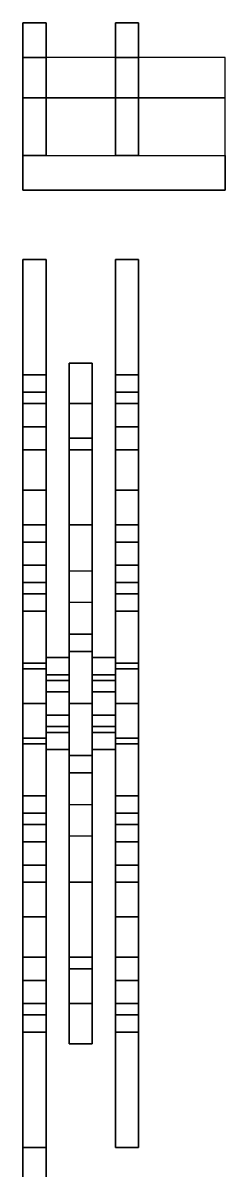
# Model space of a CAD drawing. Extents: x -1.06 to 1.06, y -2.55 to 1.34.
# Drawn here: x -1.06 to -0.71, y -0.649 to 1.34 of the extents above; entities that cross this region are included whole.
import ezdxf

# ---------------------------------------------------------------- set-up
doc = ezdxf.new("R2010")
doc.units = 0
doc.layers.add('SUSPENSION', color=5, linetype='CONTINUOUS')

msp = doc.modelspace()

# ---------------------------------------------------------------- linework, layer by layer
at = {"layer": 'SUSPENSION'}
for points in [[(-1.06, 1.34, 0.38), (-1.06, 1.34, 0.32), (-1.06, 1.28, 0.32), (-1.06, 1.11, 0.5)], [(-1.02, 1.34, 0.32), (-1.06, 1.34, 0.32), (-1.06, 1.34, 0.38), (-1.02, 1.34, 0.38)], [(-1.02, 1.28, 0.32), (-1.06, 1.28, 0.32), (-1.06, 1.34, 0.32), (-1.02, 1.34, 0.32)], [(-1.06, 1.28, 0.59), (-1.06, 1.34, 0.38), (-1.06, 1.11, 0.5), (-1.06, 1.28, 0.59)], [(-1.02, 1.34, 0.38), (-1.06, 1.34, 0.38), (-1.06, 1.28, 0.59), (-1.02, 1.28, 0.59)], [(-1.02, 1.11, 0.5), (-1.02, 1.28, 0.32), (-1.02, 1.34, 0.32), (-1.02, 1.34, 0.38)], [(-1.02, 1.28, 0.59), (-1.02, 1.11, 0.5), (-1.02, 1.34, 0.38), (-1.02, 1.28, 0.59)], [(-0.86, 1.34, 0.38), (-0.9, 1.34, 0.38), (-0.9, 1.28, 0.59), (-0.86, 1.28, 0.59)], [(-0.86, 1.28, 0.32), (-0.9, 1.28, 0.32), (-0.9, 1.34, 0.32), (-0.86, 1.34, 0.32)], [(-0.9, 1.28, 0.59), (-0.9, 1.34, 0.38), (-0.9, 1.11, 0.5), (-0.9, 1.28, 0.59)], [(-0.9, 1.34, 0.38), (-0.9, 1.34, 0.32), (-0.9, 1.28, 0.32), (-0.9, 1.11, 0.5)], [(-0.86, 1.34, 0.32), (-0.9, 1.34, 0.32), (-0.9, 1.34, 0.38), (-0.86, 1.34, 0.38)], [(-0.86, 1.28, 0.59), (-0.86, 1.11, 0.5), (-0.86, 1.34, 0.38), (-0.86, 1.28, 0.59)], [(-0.86, 1.11, 0.5), (-0.86, 1.28, 0.32), (-0.86, 1.34, 0.32), (-0.86, 1.34, 0.38)], [(-1.06, 1.11, 0.5), (-1.06, 1.28, 0.32), (-1.02, 1.28, 0.32), (-1.02, 1.11, 0.5)], [(-1.06, 1.21, 0.7), (-1.06, 1.28, 0.59), (-1.06, 1.11, 0.5), (-1.06, 1.05, 0.61)], [(-0.71, 1.28, 0.59), (-1.06, 1.28, 0.59), (-1.06, 1.21, 0.7), (-0.71, 1.21, 0.7)], [(-0.9, 1.11, 0.5), (-0.9, 1.28, 0.32), (-0.86, 1.28, 0.32), (-0.86, 1.11, 0.5)], [(-0.71, 1.21, 0.7), (-1.06, 1.21, 0.7), (-1.06, 1.05, 0.61), (-0.71, 1.05, 0.61)], [(-1.06, 1.05, 0.61), (-1.06, 1.11, 0.5), (-0.71, 1.11, 0.5), (-0.71, 1.05, 0.61)], [(-1.06, 0.93, 0.22), (-1.02, 0.93, 0.22), (-1.02, 0.37, 0.22), (-1.06, 0.37, 0.22)], [(-1.02, 0.93, 0.28), (-1.02, 0.93, 0.22), (-1.06, 0.93, 0.22), (-1.06, 0.93, 0.28)], [(-1.06, 0.93, 0.28), (-1.06, 0.93, 0.22), (-1.06, 0.37, 0.22), (-1.06, 0.37, 0.28)], [(-1.06, 0.37, 0.28), (-1.02, 0.37, 0.28), (-1.02, 0.93, 0.28), (-1.06, 0.93, 0.28)], [(-0.9, 0.37, 0.28), (-0.86, 0.37, 0.28), (-0.86, 0.93, 0.28), (-0.9, 0.93, 0.28)], [(-0.86, 0.93, 0.28), (-0.86, 0.93, 0.22), (-0.9, 0.93, 0.22), (-0.9, 0.93, 0.28)], [(-0.9, 0.93, 0.28), (-0.9, 0.93, 0.22), (-0.9, 0.37, 0.22), (-0.9, 0.37, 0.28)], [(-0.9, 0.93, 0.22), (-0.86, 0.93, 0.22), (-0.86, 0.37, 0.22), (-0.9, 0.37, 0.22)], [(-0.94, 0.75, 0.54), (-0.94, 0.75, 0.51), (-0.98, 0.75, 0.51), (-0.98, 0.75, 0.54)], [(-0.94, 0.6, 0.59), (-0.94, 0.75, 0.54), (-0.98, 0.75, 0.54), (-0.98, 0.6, 0.59)], [(-0.98, 0.75, 0.51), (-0.94, 0.75, 0.51), (-0.94, -0.43, 0.51), (-0.98, -0.43, 0.51)], [(-0.98, 0.75, 0.54), (-0.98, 0.75, 0.51), (-0.98, -0.43, 0.51), (-0.98, -0.43, 0.54)], [(-0.98, 0.6, 0.59), (-0.98, 0.75, 0.54), (-0.98, -0.43, 0.54), (-0.98, -0.28, 0.59)], [(-1.02, 0.73, 0.49), (-1.06, 0.73, 0.49), (-1.06, 0.68, 0.52), (-1.02, 0.68, 0.52)], [(-1.06, 0.73, 0.49), (-1.06, 0.7, 0.43), (-1.06, 0.64, 0.46), (-1.06, 0.68, 0.52)], [(-1.02, 0.7, 0.43), (-1.06, 0.7, 0.43), (-1.06, 0.73, 0.49), (-1.02, 0.73, 0.49)], [(-0.86, 0.7, 0.43), (-0.9, 0.7, 0.43), (-0.9, 0.73, 0.49), (-0.86, 0.73, 0.49)], [(-0.86, 0.73, 0.49), (-0.9, 0.73, 0.49), (-0.9, 0.68, 0.52), (-0.86, 0.68, 0.52)], [(-1.06, 0.7, 0.43), (-1.06, 0.68, 0.37), (-1.06, 0.6, 0.37), (-1.06, 0.64, 0.46)], [(-1.02, 0.68, 0.37), (-1.06, 0.68, 0.37), (-1.06, 0.7, 0.43), (-1.02, 0.7, 0.43)], [(-0.86, 0.68, 0.37), (-0.9, 0.68, 0.37), (-0.9, 0.7, 0.43), (-0.86, 0.7, 0.43)], [(-1.06, 0.68, 0.52), (-1.06, 0.64, 0.46), (-1.02, 0.64, 0.46), (-1.02, 0.68, 0.52)], [(-1.02, 0.6, 0.37), (-1.06, 0.6, 0.37), (-1.06, 0.68, 0.37), (-1.02, 0.68, 0.37)], [(-0.98, 0.62, 0.44), (-0.98, 0.68, 0.44), (-0.98, 0.68, 0.19), (-0.98, 0.62, 0.19)], [(-0.98, 0.68, 0.19), (-0.94, 0.68, 0.19), (-0.94, 0.62, 0.19), (-0.98, 0.62, 0.19)], [(-0.98, 0.68, 0.44), (-0.94, 0.68, 0.44), (-0.94, 0.68, 0.19), (-0.98, 0.68, 0.19)], [(-0.86, 0.6, 0.37), (-0.9, 0.6, 0.37), (-0.9, 0.68, 0.37), (-0.86, 0.68, 0.37)], [(-0.9, 0.68, 0.52), (-0.9, 0.64, 0.46), (-0.86, 0.64, 0.46), (-0.86, 0.68, 0.52)], [(-1.06, 0.64, 0.46), (-1.06, 0.6, 0.37), (-1.06, 0.47, 0.43), (-1.06, 0.53, 0.52)], [(-1.02, 0.64, 0.46), (-1.06, 0.64, 0.46), (-1.06, 0.53, 0.52), (-1.02, 0.53, 0.52)], [(-0.86, 0.64, 0.46), (-0.9, 0.64, 0.46), (-0.9, 0.53, 0.52), (-0.86, 0.53, 0.52)], [(-0.98, 0.62, 0.19), (-0.94, 0.62, 0.19), (-0.94, 0.62, 0.44), (-0.98, 0.62, 0.44)], [(-1.02, 0.47, 0.43), (-1.06, 0.47, 0.43), (-1.06, 0.6, 0.37), (-1.02, 0.6, 0.37)], [(-0.94, 0.47, 0.59), (-0.94, 0.6, 0.59), (-0.98, 0.6, 0.59), (-0.98, 0.47, 0.59)], [(-0.86, 0.47, 0.43), (-0.9, 0.47, 0.43), (-0.9, 0.6, 0.37), (-0.86, 0.6, 0.37)], [(-1.06, 0.53, 0.52), (-1.06, 0.47, 0.43), (-1.06, 0.4, 0.44), (-1.06, 0.44, 0.54)], [(-1.02, 0.53, 0.52), (-1.06, 0.53, 0.52), (-1.06, 0.44, 0.54), (-1.02, 0.44, 0.54)], [(-0.86, 0.53, 0.52), (-0.9, 0.53, 0.52), (-0.9, 0.44, 0.54), (-0.86, 0.44, 0.54)], [(-1.02, 0.4, 0.44), (-1.06, 0.4, 0.44), (-1.06, 0.47, 0.43), (-1.02, 0.47, 0.43)], [(-0.94, 0.47, 0.62), (-0.98, 0.47, 0.62), (-0.98, 0.28, 0.7), (-0.94, 0.28, 0.7)], [(-0.98, 0.47, 0.62), (-0.98, 0.47, 0.59), (-0.98, 0.39, 0.59), (-0.98, 0.28, 0.7)], [(-0.94, 0.47, 0.59), (-0.98, 0.47, 0.59), (-0.98, 0.47, 0.62), (-0.94, 0.47, 0.62)], [(-0.86, 0.4, 0.44), (-0.9, 0.4, 0.44), (-0.9, 0.47, 0.43), (-0.86, 0.47, 0.43)], [(-1.02, 0.44, 0.54), (-1.06, 0.44, 0.54), (-1.06, 0.32, 0.54), (-1.02, 0.32, 0.54)], [(-1.06, 0.44, 0.54), (-1.06, 0.4, 0.44), (-1.06, 0.35, 0.44), (-1.06, 0.32, 0.54)], [(-0.86, 0.44, 0.54), (-0.9, 0.44, 0.54), (-0.9, 0.32, 0.54), (-0.86, 0.32, 0.54)], [(-1.02, 0.35, 0.44), (-1.06, 0.35, 0.44), (-1.06, 0.4, 0.44), (-1.02, 0.4, 0.44)], [(-0.86, 0.35, 0.44), (-0.9, 0.35, 0.44), (-0.9, 0.4, 0.44), (-0.86, 0.4, 0.44)], [(-0.98, 0.28, 0.7), (-0.98, 0.39, 0.59), (-0.98, 0.28, 0.63), (-0.98, 0.28, 0.7)], [(-0.98, 0.335, 0.61), (-0.98, 0.39, 0.59), (-0.98, -0.07, 0.59), (-0.98, -0.015, 0.61)], [(-0.94, 0.28, 0.63), (-0.98, 0.28, 0.63), (-0.98, 0.39, 0.59), (-0.94, 0.39, 0.59)], [(-1.06, 0.37, 0.22), (-1.02, 0.37, 0.22), (-1.02, 0.37, 0.28), (-1.06, 0.37, 0.28)], [(-0.9, 0.37, 0.22), (-0.86, 0.37, 0.22), (-0.86, 0.37, 0.28), (-0.9, 0.37, 0.28)], [(-1.06, 0.32, 0.54), (-1.06, 0.35, 0.44), (-1.06, 0.23, 0.41), (-1.06, 0.22, 0.5)], [(-1.02, 0.23, 0.41), (-1.06, 0.23, 0.41), (-1.06, 0.35, 0.44), (-1.02, 0.35, 0.44)], [(-0.86, 0.23, 0.41), (-0.9, 0.23, 0.41), (-0.9, 0.35, 0.44), (-0.86, 0.35, 0.44)], [(-1.02, 0.32, 0.54), (-1.06, 0.32, 0.54), (-1.06, 0.22, 0.5), (-1.02, 0.22, 0.5)], [(-0.98, 0.25, 0.61), (-0.94, 0.25, 0.61), (-0.94, 0.335, 0.61), (-0.98, 0.335, 0.61)], [(-0.86, 0.32, 0.54), (-0.9, 0.32, 0.54), (-0.9, 0.22, 0.5), (-0.86, 0.22, 0.5)], [(-0.98, 0.28, 0.63), (-0.98, 0.25, 0.61), (-0.98, 0.16, 0.82), (-0.98, 0.28, 0.79)], [(-0.94, 0.25, 0.61), (-0.98, 0.25, 0.61), (-0.98, 0.28, 0.63), (-0.94, 0.28, 0.63)], [(-0.94, 0.28, 0.7), (-0.98, 0.28, 0.7), (-0.98, 0.28, 0.79), (-0.94, 0.28, 0.79)], [(-0.98, 0.28, 0.79), (-0.98, 0.16, 0.82), (-0.94, 0.16, 0.82), (-0.94, 0.28, 0.79)], [(-1.02, 0.24, 0.75), (-1.02, 0.21, 0.44), (-1.02, 0.11, 0.44), (-1.02, 0.08, 0.75)], [(-0.98, 0.24, 0.75), (-0.98, 0.21, 0.44), (-1.02, 0.21, 0.44), (-1.02, 0.24, 0.75)], [(-1.02, 0.18, 0.78), (-1.02, 0.24, 0.75), (-1.02, 0.08, 0.75), (-1.02, 0.14, 0.78)], [(-0.98, 0.18, 0.78), (-0.98, 0.24, 0.75), (-1.02, 0.24, 0.75), (-1.02, 0.18, 0.78)], [(-0.98, 0.16, 0.82), (-0.98, 0.16, 0.82), (-0.98, 0.25, 0.61), (-0.98, 0.07, 0.61)], [(-0.98, 0.08, 0.75), (-0.98, 0.11, 0.44), (-0.98, 0.21, 0.44), (-0.98, 0.24, 0.75)], [(-0.98, 0.14, 0.78), (-0.98, 0.08, 0.75), (-0.98, 0.24, 0.75), (-0.98, 0.18, 0.78)], [(-0.9, 0.24, 0.75), (-0.9, 0.21, 0.44), (-0.94, 0.21, 0.44), (-0.94, 0.24, 0.75)], [(-0.9, 0.18, 0.78), (-0.9, 0.24, 0.75), (-0.94, 0.24, 0.75), (-0.94, 0.18, 0.78)], [(-1.02, 0.16, 0.41), (-1.06, 0.16, 0.41), (-1.06, 0.23, 0.41), (-1.02, 0.23, 0.41)], [(-1.06, 0.22, 0.5), (-1.06, 0.23, 0.41), (-1.06, 0.16, 0.41), (-1.06, 0.16, 0.44)], [(-1.06, 0.23, 0.74), (-1.06, 0.23, 0.68), (-1.06, -1.85, 0.68), (-1.06, -1.85, 0.74)], [(-1.02, 0.23, 0.68), (-1.06, 0.23, 0.68), (-1.06, 0.23, 0.74), (-1.02, 0.23, 0.74)], [(-1.02, -1.85, 0.68), (-1.06, -1.85, 0.68), (-1.06, 0.23, 0.68), (-1.02, 0.23, 0.68)], [(-1.02, 0.23, 0.74), (-1.06, 0.23, 0.74), (-1.06, -1.85, 0.74), (-1.02, -1.85, 0.74)], [(-1.02, 0.22, 0.5), (-1.06, 0.22, 0.5), (-1.06, 0.16, 0.44), (-1.02, 0.16, 0.44)], [(-0.86, 0.16, 0.41), (-0.9, 0.16, 0.41), (-0.9, 0.23, 0.41), (-0.86, 0.23, 0.41)], [(-0.86, 0.22, 0.5), (-0.9, 0.22, 0.5), (-0.9, 0.16, 0.44), (-0.86, 0.16, 0.44)], [(-1.02, 0.12, 0.33), (-1.02, 0.11, 0.44), (-1.02, 0.21, 0.44), (-1.02, 0.2, 0.33)], [(-1.02, 0.21, 0.44), (-0.98, 0.21, 0.44), (-0.98, 0.2, 0.33), (-1.02, 0.2, 0.33)], [(-1.02, 0.2, 0.33), (-0.98, 0.2, 0.33), (-0.98, 0.12, 0.33), (-1.02, 0.12, 0.33)], [(-0.98, 0.2, 0.33), (-0.98, 0.21, 0.44), (-0.98, 0.11, 0.44), (-0.98, 0.12, 0.33)], [(-0.94, 0.21, 0.44), (-0.9, 0.21, 0.44), (-0.9, 0.2, 0.33), (-0.94, 0.2, 0.33)], [(-0.94, 0.2, 0.33), (-0.9, 0.2, 0.33), (-0.9, 0.12, 0.33), (-0.94, 0.12, 0.33)], [(-1.02, 0.14, 0.78), (-0.98, 0.14, 0.78), (-0.98, 0.18, 0.78), (-1.02, 0.18, 0.78)], [(-0.94, 0.14, 0.78), (-0.9, 0.14, 0.78), (-0.9, 0.18, 0.78), (-0.94, 0.18, 0.78)], [(-1.06, 0.1, 0.5), (-1.02, 0.1, 0.5), (-1.02, 0.16, 0.44), (-1.06, 0.16, 0.44)], [(-1.06, 0.16, 0.41), (-1.02, 0.16, 0.41), (-1.02, 0.09, 0.41), (-1.06, 0.09, 0.41)], [(-1.06, 0.16, 0.44), (-1.06, 0.16, 0.41), (-1.06, 0.09, 0.41), (-1.06, 0.1, 0.5)], [(-0.98, 0.04, 0.79), (-0.98, 0.16, 0.82), (-0.98, 0.07, 0.61), (-0.98, 0.04, 0.63)], [(-0.94, 0.04, 0.79), (-0.94, 0.16, 0.82), (-0.98, 0.16, 0.82), (-0.98, 0.04, 0.79)], [(-0.9, 0.16, 0.41), (-0.86, 0.16, 0.41), (-0.86, 0.09, 0.41), (-0.9, 0.09, 0.41)], [(-0.9, 0.1, 0.5), (-0.86, 0.1, 0.5), (-0.86, 0.16, 0.44), (-0.9, 0.16, 0.44)], [(-1.02, 0.08, 0.75), (-0.98, 0.08, 0.75), (-0.98, 0.14, 0.78), (-1.02, 0.14, 0.78)], [(-0.94, 0.08, 0.75), (-0.9, 0.08, 0.75), (-0.9, 0.14, 0.78), (-0.94, 0.14, 0.78)], [(-0.98, 0.12, 0.33), (-0.98, 0.11, 0.44), (-1.02, 0.11, 0.44), (-1.02, 0.12, 0.33)], [(-0.9, 0.12, 0.33), (-0.9, 0.11, 0.44), (-0.94, 0.11, 0.44), (-0.94, 0.12, 0.33)], [(-1.06, 0, 0.54), (-1.02, 0, 0.54), (-1.02, 0.1, 0.5), (-1.06, 0.1, 0.5)], [(-1.06, 0.1, 0.5), (-1.06, 0.09, 0.41), (-1.06, -0.03, 0.44), (-1.06, 0, 0.54)], [(-1.02, 0.11, 0.44), (-0.98, 0.11, 0.44), (-0.98, 0.08, 0.75), (-1.02, 0.08, 0.75)], [(-0.94, 0.11, 0.44), (-0.9, 0.11, 0.44), (-0.9, 0.08, 0.75), (-0.94, 0.08, 0.75)], [(-0.9, 0, 0.54), (-0.86, 0, 0.54), (-0.86, 0.1, 0.5), (-0.9, 0.1, 0.5)], [(-1.06, 0.09, 0.41), (-1.02, 0.09, 0.41), (-1.02, -0.03, 0.44), (-1.06, -0.03, 0.44)], [(-0.9, 0.09, 0.41), (-0.86, 0.09, 0.41), (-0.86, -0.03, 0.44), (-0.9, -0.03, 0.44)], [(-0.98, -0.015, 0.61), (-0.94, -0.015, 0.61), (-0.94, 0.07, 0.61), (-0.98, 0.07, 0.61)], [(-0.98, 0.07, 0.61), (-0.94, 0.07, 0.61), (-0.94, 0.04, 0.63), (-0.98, 0.04, 0.63)], [(-0.98, 0.04, 0.7), (-0.98, 0.04, 0.63), (-0.98, -0.07, 0.59), (-0.98, 0.04, 0.7)], [(-0.98, -0.15, 0.62), (-0.94, -0.15, 0.62), (-0.94, 0.04, 0.7), (-0.98, 0.04, 0.7)], [(-0.98, 0.04, 0.7), (-0.98, -0.07, 0.59), (-0.98, -0.15, 0.59), (-0.98, -0.15, 0.62)], [(-0.98, 0.04, 0.63), (-0.94, 0.04, 0.63), (-0.94, -0.07, 0.59), (-0.98, -0.07, 0.59)], [(-0.98, 0.04, 0.7), (-0.94, 0.04, 0.7), (-0.94, 0.04, 0.79), (-0.98, 0.04, 0.79)], [(-1.06, -0.12, 0.54), (-1.02, -0.12, 0.54), (-1.02, 0, 0.54), (-1.06, 0, 0.54)], [(-1.06, 0, 0.54), (-1.06, -0.03, 0.44), (-1.06, -0.08, 0.44), (-1.06, -0.12, 0.54)], [(-0.9, -0.12, 0.54), (-0.86, -0.12, 0.54), (-0.86, 0, 0.54), (-0.9, 0, 0.54)], [(-1.06, -0.03, 0.44), (-1.02, -0.03, 0.44), (-1.02, -0.08, 0.44), (-1.06, -0.08, 0.44)], [(-0.9, -0.03, 0.44), (-0.86, -0.03, 0.44), (-0.86, -0.08, 0.44), (-0.9, -0.08, 0.44)], [(-1.06, -0.61, 0.28), (-1.02, -0.61, 0.28), (-1.02, -0.05, 0.28), (-1.06, -0.05, 0.28)], [(-1.06, -0.05, 0.28), (-1.06, -0.05, 0.22), (-1.06, -0.61, 0.22), (-1.06, -0.61, 0.28)], [(-1.02, -0.05, 0.28), (-1.02, -0.05, 0.22), (-1.06, -0.05, 0.22), (-1.06, -0.05, 0.28)], [(-1.06, -0.05, 0.22), (-1.02, -0.05, 0.22), (-1.02, -0.61, 0.22), (-1.06, -0.61, 0.22)], [(-0.9, -0.05, 0.22), (-0.86, -0.05, 0.22), (-0.86, -0.61, 0.22), (-0.9, -0.61, 0.22)], [(-0.9, -0.05, 0.28), (-0.9, -0.05, 0.22), (-0.9, -0.61, 0.22), (-0.9, -0.61, 0.28)], [(-0.86, -0.05, 0.28), (-0.86, -0.05, 0.22), (-0.9, -0.05, 0.22), (-0.9, -0.05, 0.28)], [(-0.9, -0.61, 0.28), (-0.86, -0.61, 0.28), (-0.86, -0.05, 0.28), (-0.9, -0.05, 0.28)], [(-1.06, -0.08, 0.44), (-1.02, -0.08, 0.44), (-1.02, -0.15, 0.43), (-1.06, -0.15, 0.43)], [(-1.06, -0.12, 0.54), (-1.06, -0.08, 0.44), (-1.06, -0.15, 0.43), (-1.06, -0.21, 0.52)], [(-0.9, -0.08, 0.44), (-0.86, -0.08, 0.44), (-0.86, -0.15, 0.43), (-0.9, -0.15, 0.43)], [(-1.06, -0.21, 0.52), (-1.02, -0.21, 0.52), (-1.02, -0.12, 0.54), (-1.06, -0.12, 0.54)], [(-0.9, -0.21, 0.52), (-0.86, -0.21, 0.52), (-0.86, -0.12, 0.54), (-0.9, -0.12, 0.54)], [(-1.06, -0.15, 0.43), (-1.02, -0.15, 0.43), (-1.02, -0.28, 0.37), (-1.06, -0.28, 0.37)], [(-1.06, -0.21, 0.52), (-1.06, -0.15, 0.43), (-1.06, -0.28, 0.37), (-1.06, -0.32, 0.46)], [(-0.98, -0.28, 0.59), (-0.94, -0.28, 0.59), (-0.94, -0.15, 0.59), (-0.98, -0.15, 0.59)], [(-0.98, -0.15, 0.59), (-0.94, -0.15, 0.59), (-0.94, -0.15, 0.62), (-0.98, -0.15, 0.62)], [(-0.9, -0.15, 0.43), (-0.86, -0.15, 0.43), (-0.86, -0.28, 0.37), (-0.9, -0.28, 0.37)], [(-1.06, -0.32, 0.46), (-1.02, -0.32, 0.46), (-1.02, -0.21, 0.52), (-1.06, -0.21, 0.52)], [(-0.9, -0.32, 0.46), (-0.86, -0.32, 0.46), (-0.86, -0.21, 0.52), (-0.9, -0.21, 0.52)], [(-1.06, -0.32, 0.46), (-1.06, -0.28, 0.37), (-1.06, -0.36, 0.37), (-1.06, -0.38, 0.43)], [(-1.06, -0.28, 0.37), (-1.02, -0.28, 0.37), (-1.02, -0.36, 0.37), (-1.06, -0.36, 0.37)], [(-0.98, -0.43, 0.54), (-0.94, -0.43, 0.54), (-0.94, -0.28, 0.59), (-0.98, -0.28, 0.59)], [(-0.9, -0.28, 0.37), (-0.86, -0.28, 0.37), (-0.86, -0.36, 0.37), (-0.9, -0.36, 0.37)], [(-0.98, -0.3, 0.44), (-0.94, -0.3, 0.44), (-0.94, -0.3, 0.19), (-0.98, -0.3, 0.19)], [(-0.98, -0.3, 0.19), (-0.94, -0.3, 0.19), (-0.94, -0.36, 0.19), (-0.98, -0.36, 0.19)], [(-0.98, -0.36, 0.44), (-0.98, -0.3, 0.44), (-0.98, -0.3, 0.19), (-0.98, -0.36, 0.19)], [(-0.94, -0.36, 0.44), (-0.94, -0.3, 0.44), (-0.98, -0.3, 0.44), (-0.98, -0.36, 0.44)], [(-1.02, -0.36, 0.52), (-1.02, -0.32, 0.46), (-1.06, -0.32, 0.46), (-1.06, -0.36, 0.52)], [(-1.06, -0.36, 0.52), (-1.06, -0.32, 0.46), (-1.06, -0.38, 0.43), (-1.06, -0.41, 0.49)], [(-0.86, -0.36, 0.52), (-0.86, -0.32, 0.46), (-0.9, -0.32, 0.46), (-0.9, -0.36, 0.52)], [(-1.06, -0.36, 0.37), (-1.02, -0.36, 0.37), (-1.02, -0.38, 0.43), (-1.06, -0.38, 0.43)], [(-1.06, -0.41, 0.49), (-1.02, -0.41, 0.49), (-1.02, -0.36, 0.52), (-1.06, -0.36, 0.52)], [(-0.98, -0.36, 0.19), (-0.94, -0.36, 0.19), (-0.94, -0.36, 0.44), (-0.98, -0.36, 0.44)], [(-0.9, -0.41, 0.49), (-0.86, -0.41, 0.49), (-0.86, -0.36, 0.52), (-0.9, -0.36, 0.52)], [(-0.9, -0.36, 0.37), (-0.86, -0.36, 0.37), (-0.86, -0.38, 0.43), (-0.9, -0.38, 0.43)], [(-1.06, -0.38, 0.43), (-1.02, -0.38, 0.43), (-1.02, -0.41, 0.49), (-1.06, -0.41, 0.49)], [(-0.9, -0.38, 0.43), (-0.86, -0.38, 0.43), (-0.86, -0.41, 0.49), (-0.9, -0.41, 0.49)], [(-0.98, -0.43, 0.51), (-0.94, -0.43, 0.51), (-0.94, -0.43, 0.54), (-0.98, -0.43, 0.54)], [(-1.06, -0.61, 0.22), (-1.02, -0.61, 0.22), (-1.02, -0.61, 0.28), (-1.06, -0.61, 0.28)], [(-0.9, -0.61, 0.22), (-0.86, -0.61, 0.22), (-0.86, -0.61, 0.28), (-0.9, -0.61, 0.28)]]:
    msp.add_3dface(points, dxfattribs=at)

doc.saveas('drawing.dxf')
